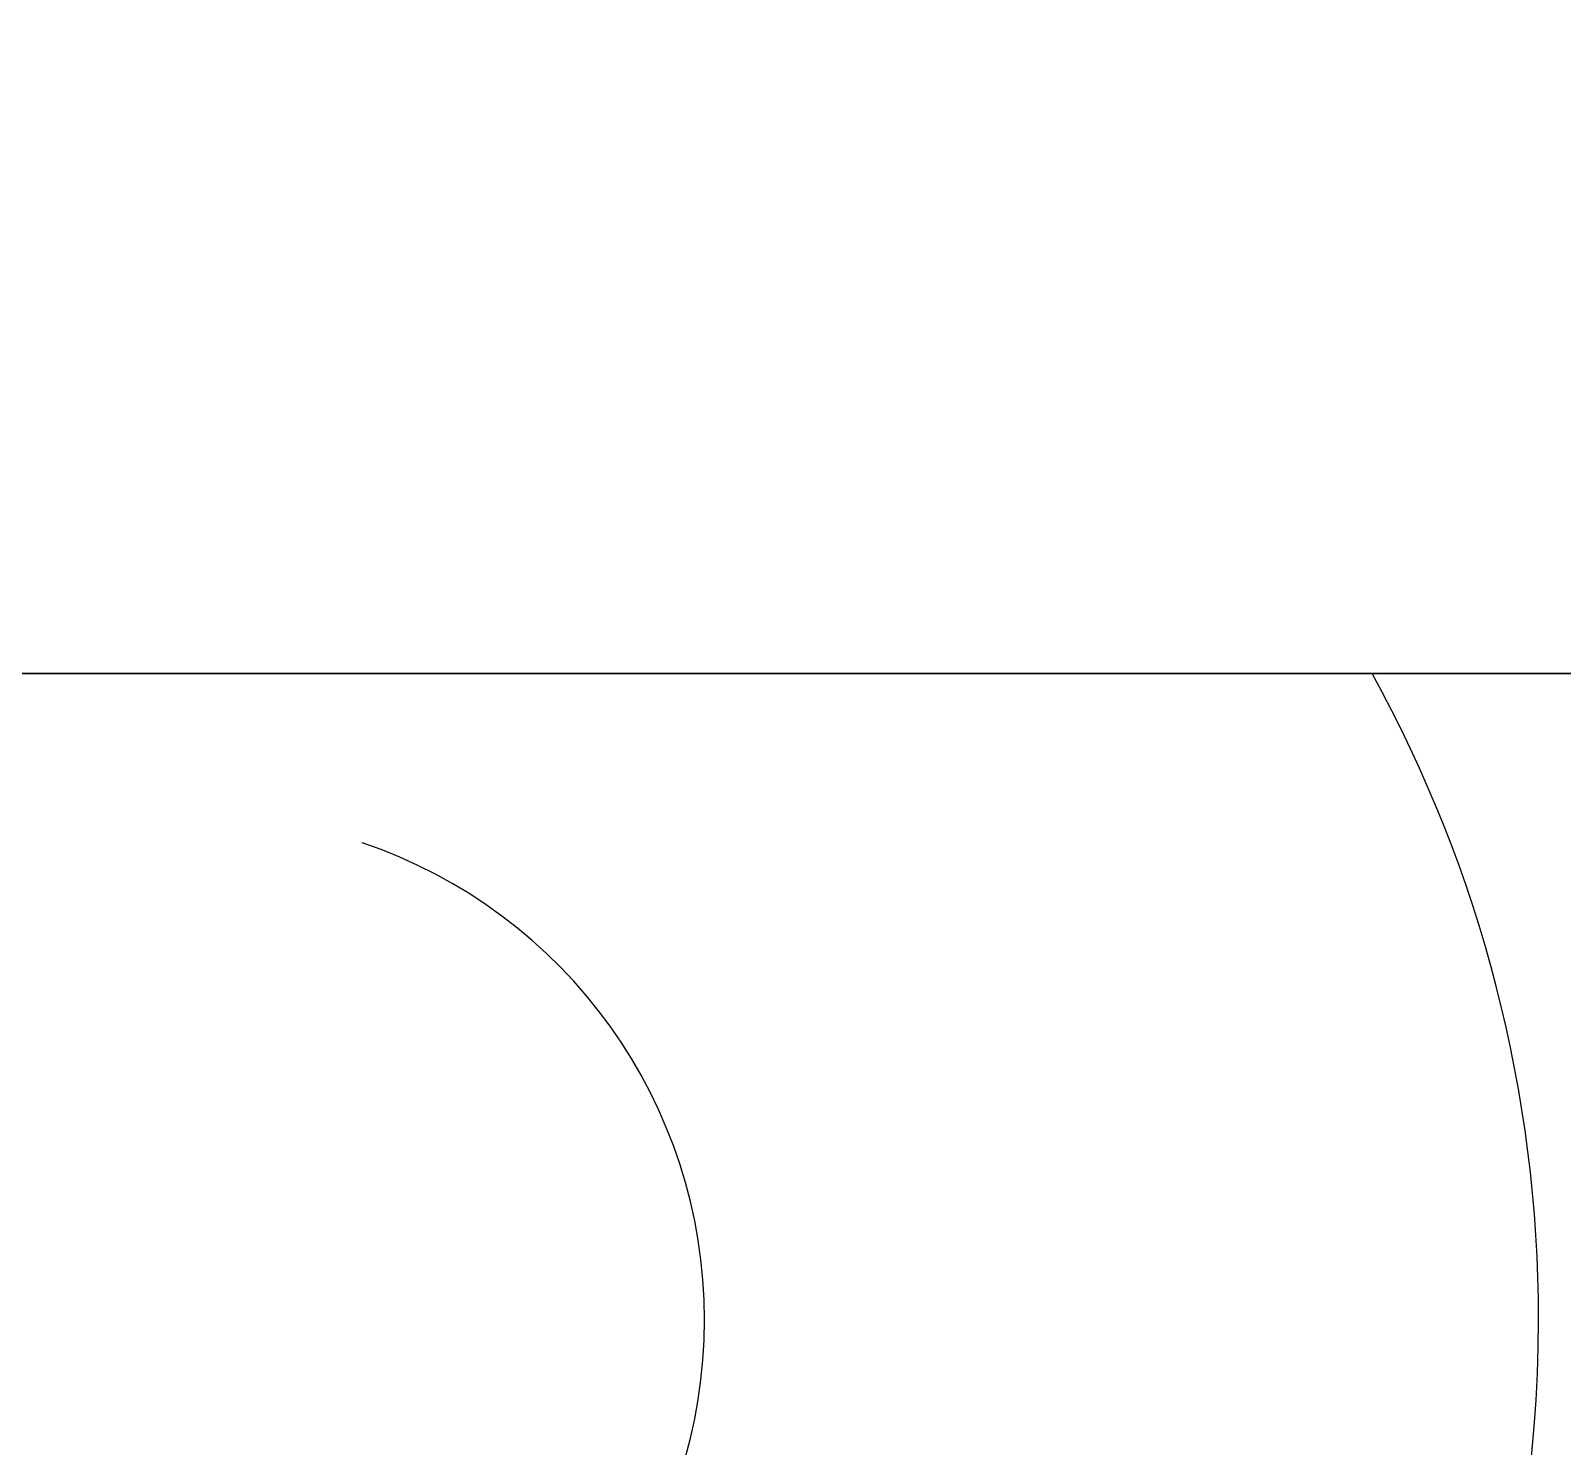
# Model space of a CAD drawing. Header units: millimetres. Extents: x -58 to 58, y -6 to 23.
# Drawn here: x 46.392 to 46.943, y 17.468 to 17.977 of the extents above; entities that cross this region are included whole.
import ezdxf

# ---------------------------------------------------------------- set-up
doc = ezdxf.new("R2010")
doc.units = ezdxf.units.MM
doc.header["$MEASUREMENT"] = 0
doc.layers.add('CL57_ASM', color=7, linetype='CONTINUOUS')

msp = doc.modelspace()

# ---------------------------------------------------------------- linework, layer by layer
at = {"layer": 'CL57_ASM'}
for p, q in [((36.95, 17.7462, -54.87), (47.25, 17.7462, -54.87)), ((47.25, 17.7462, -55.23), (36.95, 17.7462, -55.23)), ((47.25, 17.7462, -55.23), (36.95, 17.7462, -55.23)), ((36.95, 17.7462, -54.87), (47.25, 17.7462, -54.87)), ((47.25, 17.7462, -54.18), (36.95, 17.7462, -54.18)), ((36.95, 17.7462, -53.82), (47.25, 17.7462, -53.82)), ((47.25, 17.7462, -54.18), (36.95, 17.7462, -54.18)), ((36.95, 17.7462, -53.82), (47.25, 17.7462, -53.82)), ((47.25, 17.7462, -53.13), (36.95, 17.7462, -53.13)), ((36.95, 17.7462, -52.77), (47.25, 17.7462, -52.77)), ((47.25, 17.7462, -53.13), (36.95, 17.7462, -53.13)), ((36.95, 17.7462, -52.77), (47.25, 17.7462, -52.77)), ((47.25, 17.7462, -52.08), (36.95, 17.7462, -52.08)), ((36.95, 17.7462, -51.72), (47.25, 17.7462, -51.72)), ((47.25, 17.7462, -52.08), (36.95, 17.7462, -52.08)), ((36.95, 17.7462, -51.72), (47.25, 17.7462, -51.72)), ((47.25, 17.7462, -51.03), (36.95, 17.7462, -51.03)), ((36.95, 17.7462, -50.67), (47.25, 17.7462, -50.67)), ((47.25, 17.7462, -51.03), (36.95, 17.7462, -51.03)), ((36.95, 17.7462, -50.67), (47.25, 17.7462, -50.67)), ((47.25, 17.7462, -49.98), (36.95, 17.7462, -49.98)), ((36.95, 17.7462, -49.62), (47.25, 17.7462, -49.62)), ((47.25, 17.7462, -49.98), (36.95, 17.7462, -49.98)), ((36.95, 17.7462, -49.62), (47.25, 17.7462, -49.62)), ((47.25, 17.7462, -48.93), (36.95, 17.7462, -48.93)), ((36.95, 17.7462, -48.57), (47.25, 17.7462, -48.57)), ((47.25, 17.7462, -48.93), (36.95, 17.7462, -48.93)), ((36.95, 17.7462, -48.57), (47.25, 17.7462, -48.57)), ((47.25, 17.7462, -47.88), (36.95, 17.7462, -47.88)), ((36.95, 17.7462, -47.52), (47.25, 17.7462, -47.52)), ((47.25, 17.7462, -47.88), (36.95, 17.7462, -47.88)), ((36.95, 17.7462, -47.52), (47.25, 17.7462, -47.52)), ((36.95, 17.7462, -54.87), (47.25, 17.7462, -54.87)), ((47.25, 17.7462, -55.23), (36.95, 17.7462, -55.23)), ((47.25, 17.7462, -55.23), (36.95, 17.7462, -55.23)), ((36.95, 17.7462, -54.87), (47.25, 17.7462, -54.87)), ((47.25, 17.7462, -54.18), (36.95, 17.7462, -54.18)), ((36.95, 17.7462, -53.82), (47.25, 17.7462, -53.82)), ((47.25, 17.7462, -54.18), (36.95, 17.7462, -54.18)), ((36.95, 17.7462, -53.82), (47.25, 17.7462, -53.82)), ((47.25, 17.7462, -53.13), (36.95, 17.7462, -53.13)), ((36.95, 17.7462, -52.77), (47.25, 17.7462, -52.77)), ((47.25, 17.7462, -53.13), (36.95, 17.7462, -53.13)), ((36.95, 17.7462, -52.77), (47.25, 17.7462, -52.77)), ((47.25, 17.7462, -52.08), (36.95, 17.7462, -52.08)), ((36.95, 17.7462, -51.72), (47.25, 17.7462, -51.72)), ((47.25, 17.7462, -52.08), (36.95, 17.7462, -52.08)), ((36.95, 17.7462, -51.72), (47.25, 17.7462, -51.72)), ((47.25, 17.7462, -51.03), (36.95, 17.7462, -51.03)), ((36.95, 17.7462, -50.67), (47.25, 17.7462, -50.67)), ((47.25, 17.7462, -51.03), (36.95, 17.7462, -51.03)), ((36.95, 17.7462, -50.67), (47.25, 17.7462, -50.67)), ((47.25, 17.7462, -49.98), (36.95, 17.7462, -49.98)), ((36.95, 17.7462, -49.62), (47.25, 17.7462, -49.62)), ((47.25, 17.7462, -49.98), (36.95, 17.7462, -49.98)), ((36.95, 17.7462, -49.62), (47.25, 17.7462, -49.62)), ((47.25, 17.7462, -48.93), (36.95, 17.7462, -48.93)), ((36.95, 17.7462, -48.57), (47.25, 17.7462, -48.57)), ((47.25, 17.7462, -48.93), (36.95, 17.7462, -48.93)), ((36.95, 17.7462, -48.57), (47.25, 17.7462, -48.57)), ((47.25, 17.7462, -47.88), (36.95, 17.7462, -47.88)), ((36.95, 17.7462, -47.52), (47.25, 17.7462, -47.52)), ((47.25, 17.7462, -47.88), (36.95, 17.7462, -47.88)), ((36.95, 17.7462, -47.52), (47.25, 17.7462, -47.52)), ((36.95, 17.7462, -54.87), (47.25, 17.7462, -54.87)), ((47.25, 17.7462, -55.23), (36.95, 17.7462, -55.23)), ((47.25, 17.7462, -55.23), (36.95, 17.7462, -55.23)), ((36.95, 17.7462, -54.87), (47.25, 17.7462, -54.87)), ((47.25, 17.7462, -54.18), (36.95, 17.7462, -54.18)), ((36.95, 17.7462, -53.82), (47.25, 17.7462, -53.82)), ((47.25, 17.7462, -54.18), (36.95, 17.7462, -54.18)), ((36.95, 17.7462, -53.82), (47.25, 17.7462, -53.82)), ((47.25, 17.7462, -53.13), (36.95, 17.7462, -53.13)), ((36.95, 17.7462, -52.77), (47.25, 17.7462, -52.77)), ((47.25, 17.7462, -53.13), (36.95, 17.7462, -53.13)), ((36.95, 17.7462, -52.77), (47.25, 17.7462, -52.77)), ((47.25, 17.7462, -52.08), (36.95, 17.7462, -52.08)), ((36.95, 17.7462, -51.72), (47.25, 17.7462, -51.72)), ((47.25, 17.7462, -52.08), (36.95, 17.7462, -52.08)), ((36.95, 17.7462, -51.72), (47.25, 17.7462, -51.72)), ((47.25, 17.7462, -51.03), (36.95, 17.7462, -51.03)), ((36.95, 17.7462, -50.67), (47.25, 17.7462, -50.67)), ((47.25, 17.7462, -51.03), (36.95, 17.7462, -51.03)), ((36.95, 17.7462, -50.67), (47.25, 17.7462, -50.67)), ((47.25, 17.7462, -49.98), (36.95, 17.7462, -49.98)), ((36.95, 17.7462, -49.62), (47.25, 17.7462, -49.62)), ((47.25, 17.7462, -49.98), (36.95, 17.7462, -49.98)), ((36.95, 17.7462, -49.62), (47.25, 17.7462, -49.62)), ((47.25, 17.7462, -48.93), (36.95, 17.7462, -48.93)), ((36.95, 17.7462, -48.57), (47.25, 17.7462, -48.57)), ((47.25, 17.7462, -48.93), (36.95, 17.7462, -48.93)), ((36.95, 17.7462, -48.57), (47.25, 17.7462, -48.57)), ((47.25, 17.7462, -47.88), (36.95, 17.7462, -47.88)), ((36.95, 17.7462, -47.52), (47.25, 17.7462, -47.52)), ((47.25, 17.7462, -47.88), (36.95, 17.7462, -47.88)), ((36.95, 17.7462, -47.52), (47.25, 17.7462, -47.52)), ((46.5316, 17.7462, -55.1731), (46.5316, 17.7462, -54.9269)), ((46.5316, 17.7462, -55.1731), (46.5316, 17.7462, -54.9269)), ((46.5316, 17.7462, -54.1231), (46.5316, 17.7462, -53.8769)), ((46.5316, 17.7462, -54.1231), (46.5316, 17.7462, -53.8769)), ((46.5316, 17.7462, -53.0731), (46.5316, 17.7462, -52.8269)), ((46.5316, 17.7462, -53.0731), (46.5316, 17.7462, -52.8269)), ((46.5316, 17.7462, -52.0231), (46.5316, 17.7462, -51.7769)), ((46.5316, 17.7462, -52.0231), (46.5316, 17.7462, -51.7769)), ((46.5316, 17.7462, -50.9731), (46.5316, 17.7462, -50.7269)), ((46.5316, 17.7462, -50.9731), (46.5316, 17.7462, -50.7269)), ((46.5316, 17.7462, -49.9231), (46.5316, 17.7462, -49.6769)), ((46.5316, 17.7462, -49.9231), (46.5316, 17.7462, -49.6769)), ((46.5316, 17.7462, -48.8731), (46.5316, 17.7462, -48.6269)), ((46.5316, 17.7462, -48.8731), (46.5316, 17.7462, -48.6269)), ((46.5316, 17.7462, -47.8231), (46.5316, 17.7462, -47.5769)), ((46.5316, 17.7462, -47.8231), (46.5316, 17.7462, -47.5769)), ((46.5316, 17.7462, -55.1731), (46.5316, 17.7462, -54.9269)), ((46.5316, 17.7462, -55.1731), (46.5316, 17.7462, -54.9269)), ((46.5316, 17.7462, -54.1231), (46.5316, 17.7462, -53.8769)), ((46.5316, 17.7462, -54.1231), (46.5316, 17.7462, -53.8769)), ((46.5316, 17.7462, -53.0731), (46.5316, 17.7462, -52.8269)), ((46.5316, 17.7462, -53.0731), (46.5316, 17.7462, -52.8269)), ((46.5316, 17.7462, -52.0231), (46.5316, 17.7462, -51.7769)), ((46.5316, 17.7462, -52.0231), (46.5316, 17.7462, -51.7769)), ((46.5316, 17.7462, -50.9731), (46.5316, 17.7462, -50.7269)), ((46.5316, 17.7462, -50.9731), (46.5316, 17.7462, -50.7269)), ((46.5316, 17.7462, -49.9231), (46.5316, 17.7462, -49.6769)), ((46.5316, 17.7462, -49.9231), (46.5316, 17.7462, -49.6769)), ((46.5316, 17.7462, -48.8731), (46.5316, 17.7462, -48.6269)), ((46.5316, 17.7462, -48.8731), (46.5316, 17.7462, -48.6269)), ((46.5316, 17.7462, -47.8231), (46.5316, 17.7462, -47.5769)), ((46.5316, 17.7462, -47.8231), (46.5316, 17.7462, -47.5769)), ((46.5316, 17.7462, -55.1731), (46.5316, 17.7462, -54.9269)), ((46.5316, 17.7462, -55.1731), (46.5316, 17.7462, -54.9269)), ((46.5316, 17.7462, -54.1231), (46.5316, 17.7462, -53.8769)), ((46.5316, 17.7462, -54.1231), (46.5316, 17.7462, -53.8769)), ((46.5316, 17.7462, -53.0731), (46.5316, 17.7462, -52.8269)), ((46.5316, 17.7462, -53.0731), (46.5316, 17.7462, -52.8269)), ((46.5316, 17.7462, -52.0231), (46.5316, 17.7462, -51.7769)), ((46.5316, 17.7462, -52.0231), (46.5316, 17.7462, -51.7769)), ((46.5316, 17.7462, -50.9731), (46.5316, 17.7462, -50.7269)), ((46.5316, 17.7462, -50.9731), (46.5316, 17.7462, -50.7269)), ((46.5316, 17.7462, -49.9231), (46.5316, 17.7462, -49.6769)), ((46.5316, 17.7462, -49.9231), (46.5316, 17.7462, -49.6769)), ((46.5316, 17.7462, -48.8731), (46.5316, 17.7462, -48.6269)), ((46.5316, 17.7462, -48.8731), (46.5316, 17.7462, -48.6269)), ((46.5316, 17.7462, -47.8231), (46.5316, 17.7462, -47.5769)), ((46.5316, 17.7462, -47.8231), (46.5316, 17.7462, -47.5769))]:
    msp.add_line(p, q, dxfattribs=at)
for centre, radius, start, end in [((46.5591, 17.8274, -55.05), 0.15, -108.677, -108.677), ((46.5591, 17.8274, -55.05), 0.15, -108.677, -108.677), ((46.5591, 17.8274, -54), 0.15, -108.677, -108.677), ((46.5591, 17.8274, -54), 0.15, -108.677, -108.677), ((46.5591, 17.8274, -52.95), 0.15, -108.677, -108.677), ((46.5591, 17.8274, -52.95), 0.15, -108.677, -108.677), ((46.5591, 17.8274, -51.9), 0.15, -108.677, -108.677), ((46.5591, 17.8274, -51.9), 0.15, -108.677, -108.677), ((46.5591, 17.8274, -50.85), 0.15, -108.677, -108.677), ((46.5591, 17.8274, -50.85), 0.15, -108.677, -108.677), ((46.5591, 17.8274, -49.8), 0.15, -108.677, -108.677), ((46.5591, 17.8274, -49.8), 0.15, -108.677, -108.677), ((46.5591, 17.8274, -48.75), 0.15, -108.677, -108.677), ((46.5591, 17.8274, -48.75), 0.15, -108.677, -108.677), ((46.5591, 17.8274, -47.7), 0.15, -108.677, -108.677), ((46.5591, 17.8274, -47.7), 0.15, -108.677, -108.677), ((46.5591, 17.8274, -55.05), 0.15, -108.677, -108.677), ((46.5591, 17.8274, -55.05), 0.15, -108.677, -108.677), ((46.5591, 17.8274, -54), 0.15, -108.677, -108.677), ((46.5591, 17.8274, -54), 0.15, -108.677, -108.677), ((46.5591, 17.8274, -52.95), 0.15, -108.677, -108.677), ((46.5591, 17.8274, -52.95), 0.15, -108.677, -108.677), ((46.5591, 17.8274, -51.9), 0.15, -108.677, -108.677), ((46.5591, 17.8274, -51.9), 0.15, -108.677, -108.677), ((46.5591, 17.8274, -50.85), 0.15, -108.677, -108.677), ((46.5591, 17.8274, -50.85), 0.15, -108.677, -108.677), ((46.5591, 17.8274, -49.8), 0.15, -108.677, -108.677), ((46.5591, 17.8274, -49.8), 0.15, -108.677, -108.677), ((46.5591, 17.8274, -48.75), 0.15, -108.677, -108.677), ((46.5591, 17.8274, -48.75), 0.15, -108.677, -108.677), ((46.5591, 17.8274, -47.7), 0.15, -108.677, -108.677), ((46.5591, 17.8274, -47.7), 0.15, -108.677, -108.677), ((46.5591, 17.8274, -55.05), 0.15, -108.677, -108.677), ((46.5591, 17.8274, -55.05), 0.15, -108.677, -108.677), ((46.5591, 17.8274, -54), 0.15, -108.677, -108.677), ((46.5591, 17.8274, -54), 0.15, -108.677, -108.677), ((46.5591, 17.8274, -52.95), 0.15, -108.677, -108.677), ((46.5591, 17.8274, -52.95), 0.15, -108.677, -108.677), ((46.5591, 17.8274, -51.9), 0.15, -108.677, -108.677), ((46.5591, 17.8274, -51.9), 0.15, -108.677, -108.677), ((46.5591, 17.8274, -50.85), 0.15, -108.677, -108.677), ((46.5591, 17.8274, -50.85), 0.15, -108.677, -108.677), ((46.5591, 17.8274, -49.8), 0.15, -108.677, -108.677), ((46.5591, 17.8274, -49.8), 0.15, -108.677, -108.677), ((46.5591, 17.8274, -48.75), 0.15, -108.677, -108.677), ((46.5591, 17.8274, -48.75), 0.15, -108.677, -108.677), ((46.5591, 17.8274, -47.7), 0.15, -108.677, -108.677), ((46.5591, 17.8274, -47.7), 0.15, -108.677, -108.677), ((46.5591, 17.8274, -55.05), 0.085779, -108.677, -108.677), ((46.5591, 17.8274, -55.05), 0.085779, -108.677, -108.677), ((46.5591, 17.8274, -54), 0.085779, -108.677, -108.677), ((46.5591, 17.8274, -54), 0.085779, -108.677, -108.677), ((46.5591, 17.8274, -52.95), 0.085779, -108.677, -108.677), ((46.5591, 17.8274, -52.95), 0.085779, -108.677, -108.677), ((46.5591, 17.8274, -51.9), 0.085779, -108.677, -108.677), ((46.5591, 17.8274, -51.9), 0.085779, -108.677, -108.677), ((46.5591, 17.8274, -50.85), 0.085779, -108.677, -108.677), ((46.5591, 17.8274, -50.85), 0.085779, -108.677, -108.677), ((46.5591, 17.8274, -49.8), 0.085779, -108.677, -108.677), ((46.5591, 17.8274, -49.8), 0.085779, -108.677, -108.677), ((46.5591, 17.8274, -48.75), 0.085779, -108.677, -108.677), ((46.5591, 17.8274, -48.75), 0.085779, -108.677, -108.677), ((46.5591, 17.8274, -47.7), 0.085779, -108.677, -108.677), ((46.5591, 17.8274, -47.7), 0.085779, -108.677, -108.677), ((46.5591, 17.8274, -55.05), 0.085779, -108.677, -108.677), ((46.5591, 17.8274, -55.05), 0.085779, -108.677, -108.677), ((46.5591, 17.8274, -54), 0.085779, -108.677, -108.677), ((46.5591, 17.8274, -54), 0.085779, -108.677, -108.677), ((46.5591, 17.8274, -52.95), 0.085779, -108.677, -108.677), ((46.5591, 17.8274, -52.95), 0.085779, -108.677, -108.677), ((46.5591, 17.8274, -51.9), 0.085779, -108.677, -108.677), ((46.5591, 17.8274, -51.9), 0.085779, -108.677, -108.677), ((46.5591, 17.8274, -50.85), 0.085779, -108.677, -108.677), ((46.5591, 17.8274, -50.85), 0.085779, -108.677, -108.677), ((46.5591, 17.8274, -49.8), 0.085779, -108.677, -108.677), ((46.5591, 17.8274, -49.8), 0.085779, -108.677, -108.677), ((46.5591, 17.8274, -48.75), 0.085779, -108.677, -108.677), ((46.5591, 17.8274, -48.75), 0.085779, -108.677, -108.677), ((46.5591, 17.8274, -47.7), 0.085779, -108.677, -108.677), ((46.5591, 17.8274, -47.7), 0.085779, -108.677, -108.677), ((46.5591, 17.8274, -55.05), 0.085779, -108.677, -108.677), ((46.5591, 17.8274, -55.05), 0.085779, -108.677, -108.677), ((46.5591, 17.8274, -54), 0.085779, -108.677, -108.677), ((46.5591, 17.8274, -54), 0.085779, -108.677, -108.677), ((46.5591, 17.8274, -52.95), 0.085779, -108.677, -108.677), ((46.5591, 17.8274, -52.95), 0.085779, -108.677, -108.677), ((46.5591, 17.8274, -51.9), 0.085779, -108.677, -108.677), ((46.5591, 17.8274, -51.9), 0.085779, -108.677, -108.677), ((46.5591, 17.8274, -50.85), 0.085779, -108.677, -108.677), ((46.5591, 17.8274, -50.85), 0.085779, -108.677, -108.677), ((46.5591, 17.8274, -49.8), 0.085779, -108.677, -108.677), ((46.5591, 17.8274, -49.8), 0.085779, -108.677, -108.677), ((46.5591, 17.8274, -48.75), 0.085779, -108.677, -108.677), ((46.5591, 17.8274, -48.75), 0.085779, -108.677, -108.677), ((46.5591, 17.8274, -47.7), 0.085779, -108.677, -108.677), ((46.5591, 17.8274, -47.7), 0.085779, -108.677, -108.677), ((46.4531, 17.5137, -55.05), 0.481151, 0, 28.8889), ((46.4531, 17.5137, -55.05), 0.481151, 0, 28.8889), ((46.4531, 17.5137, -54), 0.481151, 0, 28.8889), ((46.4531, 17.5137, -54), 0.481151, 0, 28.8889), ((46.4531, 17.5137, -52.95), 0.481151, 0, 28.8889), ((46.4531, 17.5137, -52.95), 0.481151, 0, 28.8889), ((46.4531, 17.5137, -51.9), 0.481151, 0, 28.8889), ((46.4531, 17.5137, -51.9), 0.481151, 0, 28.8889), ((46.4531, 17.5137, -50.85), 0.481151, 0, 28.8889), ((46.4531, 17.5137, -50.85), 0.481151, 0, 28.8889), ((46.4531, 17.5137, -49.8), 0.481151, 0, 28.8889), ((46.4531, 17.5137, -49.8), 0.481151, 0, 28.8889), ((46.4531, 17.5137, -48.75), 0.481151, 0, 28.8889), ((46.4531, 17.5137, -48.75), 0.481151, 0, 28.8889), ((46.4531, 17.5137, -47.7), 0.481151, 0, 28.8889), ((46.4531, 17.5137, -47.7), 0.481151, 0, 28.8889), ((46.4531, 17.5137, -55.05), 0.481151, 0, 28.8889), ((46.4531, 17.5137, -55.05), 0.481151, 0, 28.8889), ((46.4531, 17.5137, -54), 0.481151, 0, 28.8889), ((46.4531, 17.5137, -54), 0.481151, 0, 28.8889), ((46.4531, 17.5137, -52.95), 0.481151, 0, 28.8889), ((46.4531, 17.5137, -52.95), 0.481151, 0, 28.8889), ((46.4531, 17.5137, -51.9), 0.481151, 0, 28.8889), ((46.4531, 17.5137, -51.9), 0.481151, 0, 28.8889), ((46.4531, 17.5137, -50.85), 0.481151, 0, 28.8889), ((46.4531, 17.5137, -50.85), 0.481151, 0, 28.8889), ((46.4531, 17.5137, -49.8), 0.481151, 0, 28.8889), ((46.4531, 17.5137, -49.8), 0.481151, 0, 28.8889), ((46.4531, 17.5137, -48.75), 0.481151, 0, 28.8889), ((46.4531, 17.5137, -48.75), 0.481151, 0, 28.8889), ((46.4531, 17.5137, -47.7), 0.481151, 0, 28.8889), ((46.4531, 17.5137, -47.7), 0.481151, 0, 28.8889), ((46.4531, 17.5137, -55.05), 0.481151, 0, 28.8889), ((46.4531, 17.5137, -55.05), 0.481151, 0, 28.8889), ((46.4531, 17.5137, -54), 0.481151, 0, 28.8889), ((46.4531, 17.5137, -54), 0.481151, 0, 28.8889), ((46.4531, 17.5137, -52.95), 0.481151, 0, 28.8889), ((46.4531, 17.5137, -52.95), 0.481151, 0, 28.8889), ((46.4531, 17.5137, -51.9), 0.481151, 0, 28.8889), ((46.4531, 17.5137, -51.9), 0.481151, 0, 28.8889), ((46.4531, 17.5137, -50.85), 0.481151, 0, 28.8889), ((46.4531, 17.5137, -50.85), 0.481151, 0, 28.8889), ((46.4531, 17.5137, -49.8), 0.481151, 0, 28.8889), ((46.4531, 17.5137, -49.8), 0.481151, 0, 28.8889), ((46.4531, 17.5137, -48.75), 0.481151, 0, 28.8889), ((46.4531, 17.5137, -48.75), 0.481151, 0, 28.8889), ((46.4531, 17.5137, -47.7), 0.481151, 0, 28.8889), ((46.4531, 17.5137, -47.7), 0.481151, 0, 28.8889), ((46.4531, 17.5137, -55.05), 0.181151, 0, 71.3228), ((46.4531, 17.5137, -55.05), 0.181151, 0, 71.3228), ((46.4531, 17.5137, -54), 0.181151, 0, 71.3228), ((46.4531, 17.5137, -54), 0.181151, 0, 71.3228), ((46.4531, 17.5137, -52.95), 0.181151, 0, 71.3228), ((46.4531, 17.5137, -52.95), 0.181151, 0, 71.3228), ((46.4531, 17.5137, -51.9), 0.181151, 0, 71.3228), ((46.4531, 17.5137, -51.9), 0.181151, 0, 71.3228), ((46.4531, 17.5137, -50.85), 0.181151, 0, 71.3228), ((46.4531, 17.5137, -50.85), 0.181151, 0, 71.3228), ((46.4531, 17.5137, -49.8), 0.181151, 0, 71.3228), ((46.4531, 17.5137, -49.8), 0.181151, 0, 71.3228), ((46.4531, 17.5137, -48.75), 0.181151, 0, 71.3228), ((46.4531, 17.5137, -48.75), 0.181151, 0, 71.3228), ((46.4531, 17.5137, -47.7), 0.181151, 0, 71.3228), ((46.4531, 17.5137, -47.7), 0.181151, 0, 71.3228), ((46.4531, 17.5137, -55.05), 0.181151, 0, 71.3228), ((46.4531, 17.5137, -55.05), 0.181151, 0, 71.3228), ((46.4531, 17.5137, -54), 0.181151, 0, 71.3228), ((46.4531, 17.5137, -54), 0.181151, 0, 71.3228), ((46.4531, 17.5137, -52.95), 0.181151, 0, 71.3228), ((46.4531, 17.5137, -52.95), 0.181151, 0, 71.3228), ((46.4531, 17.5137, -51.9), 0.181151, 0, 71.3228), ((46.4531, 17.5137, -51.9), 0.181151, 0, 71.3228), ((46.4531, 17.5137, -50.85), 0.181151, 0, 71.3228), ((46.4531, 17.5137, -50.85), 0.181151, 0, 71.3228), ((46.4531, 17.5137, -49.8), 0.181151, 0, 71.3228), ((46.4531, 17.5137, -49.8), 0.181151, 0, 71.3228), ((46.4531, 17.5137, -48.75), 0.181151, 0, 71.3228), ((46.4531, 17.5137, -48.75), 0.181151, 0, 71.3228), ((46.4531, 17.5137, -47.7), 0.181151, 0, 71.3228), ((46.4531, 17.5137, -47.7), 0.181151, 0, 71.3228), ((46.4531, 17.5137, -55.05), 0.181151, 0, 71.3228), ((46.4531, 17.5137, -55.05), 0.181151, 0, 71.3228), ((46.4531, 17.5137, -54), 0.181151, 0, 71.3228), ((46.4531, 17.5137, -54), 0.181151, 0, 71.3228), ((46.4531, 17.5137, -52.95), 0.181151, 0, 71.3228), ((46.4531, 17.5137, -52.95), 0.181151, 0, 71.3228), ((46.4531, 17.5137, -51.9), 0.181151, 0, 71.3228), ((46.4531, 17.5137, -51.9), 0.181151, 0, 71.3228), ((46.4531, 17.5137, -50.85), 0.181151, 0, 71.3228), ((46.4531, 17.5137, -50.85), 0.181151, 0, 71.3228), ((46.4531, 17.5137, -49.8), 0.181151, 0, 71.3228), ((46.4531, 17.5137, -49.8), 0.181151, 0, 71.3228), ((46.4531, 17.5137, -48.75), 0.181151, 0, 71.3228), ((46.4531, 17.5137, -48.75), 0.181151, 0, 71.3228), ((46.4531, 17.5137, -47.7), 0.181151, 0, 71.3228), ((46.4531, 17.5137, -47.7), 0.181151, 0, 71.3228), ((46.4531, 17.5137, -55.05), 0.181151, -71.3228, 0), ((46.4531, 17.5137, -55.05), 0.181151, -71.3228, 0), ((46.4531, 17.5137, -54), 0.181151, -71.3228, 0), ((46.4531, 17.5137, -54), 0.181151, -71.3228, 0), ((46.4531, 17.5137, -52.95), 0.181151, -71.3228, 0), ((46.4531, 17.5137, -52.95), 0.181151, -71.3228, 0), ((46.4531, 17.5137, -51.9), 0.181151, -71.3228, 0), ((46.4531, 17.5137, -51.9), 0.181151, -71.3228, 0), ((46.4531, 17.5137, -50.85), 0.181151, -71.3228, 0), ((46.4531, 17.5137, -50.85), 0.181151, -71.3228, 0), ((46.4531, 17.5137, -49.8), 0.181151, -71.3228, 0), ((46.4531, 17.5137, -49.8), 0.181151, -71.3228, 0), ((46.4531, 17.5137, -48.75), 0.181151, -71.3228, 0), ((46.4531, 17.5137, -48.75), 0.181151, -71.3228, 0), ((46.4531, 17.5137, -47.7), 0.181151, -71.3228, 0), ((46.4531, 17.5137, -47.7), 0.181151, -71.3228, 0), ((46.4531, 17.5137, -55.05), 0.181151, -71.3228, 0), ((46.4531, 17.5137, -55.05), 0.181151, -71.3228, 0), ((46.4531, 17.5137, -54), 0.181151, -71.3228, 0), ((46.4531, 17.5137, -54), 0.181151, -71.3228, 0), ((46.4531, 17.5137, -52.95), 0.181151, -71.3228, 0), ((46.4531, 17.5137, -52.95), 0.181151, -71.3228, 0), ((46.4531, 17.5137, -51.9), 0.181151, -71.3228, 0), ((46.4531, 17.5137, -51.9), 0.181151, -71.3228, 0), ((46.4531, 17.5137, -50.85), 0.181151, -71.3228, 0), ((46.4531, 17.5137, -50.85), 0.181151, -71.3228, 0), ((46.4531, 17.5137, -49.8), 0.181151, -71.3228, 0), ((46.4531, 17.5137, -49.8), 0.181151, -71.3228, 0), ((46.4531, 17.5137, -48.75), 0.181151, -71.3228, 0), ((46.4531, 17.5137, -48.75), 0.181151, -71.3228, 0), ((46.4531, 17.5137, -47.7), 0.181151, -71.3228, 0), ((46.4531, 17.5137, -47.7), 0.181151, -71.3228, 0), ((46.4531, 17.5137, -55.05), 0.181151, -71.3228, 0), ((46.4531, 17.5137, -55.05), 0.181151, -71.3228, 0), ((46.4531, 17.5137, -54), 0.181151, -71.3228, 0), ((46.4531, 17.5137, -54), 0.181151, -71.3228, 0), ((46.4531, 17.5137, -52.95), 0.181151, -71.3228, 0), ((46.4531, 17.5137, -52.95), 0.181151, -71.3228, 0), ((46.4531, 17.5137, -51.9), 0.181151, -71.3228, 0), ((46.4531, 17.5137, -51.9), 0.181151, -71.3228, 0), ((46.4531, 17.5137, -50.85), 0.181151, -71.3228, 0), ((46.4531, 17.5137, -50.85), 0.181151, -71.3228, 0), ((46.4531, 17.5137, -49.8), 0.181151, -71.3228, 0), ((46.4531, 17.5137, -49.8), 0.181151, -71.3228, 0), ((46.4531, 17.5137, -48.75), 0.181151, -71.3228, 0), ((46.4531, 17.5137, -48.75), 0.181151, -71.3228, 0), ((46.4531, 17.5137, -47.7), 0.181151, -71.3228, 0), ((46.4531, 17.5137, -47.7), 0.181151, -71.3228, 0), ((46.4531, 17.5137, -55.05), 0.481151, -71.3228, 0), ((46.4531, 17.5137, -55.05), 0.481151, -71.3228, 0), ((46.4531, 17.5137, -54), 0.481151, -71.3228, 0), ((46.4531, 17.5137, -54), 0.481151, -71.3228, 0), ((46.4531, 17.5137, -52.95), 0.481151, -71.3228, 0), ((46.4531, 17.5137, -52.95), 0.481151, -71.3228, 0), ((46.4531, 17.5137, -51.9), 0.481151, -71.3228, 0), ((46.4531, 17.5137, -51.9), 0.481151, -71.3228, 0), ((46.4531, 17.5137, -50.85), 0.481151, -71.3228, 0), ((46.4531, 17.5137, -50.85), 0.481151, -71.3228, 0), ((46.4531, 17.5137, -49.8), 0.481151, -71.3228, 0), ((46.4531, 17.5137, -49.8), 0.481151, -71.3228, 0), ((46.4531, 17.5137, -48.75), 0.481151, -71.3228, 0), ((46.4531, 17.5137, -48.75), 0.481151, -71.3228, 0), ((46.4531, 17.5137, -47.7), 0.481151, -71.3228, 0), ((46.4531, 17.5137, -47.7), 0.481151, -71.3228, 0), ((46.4531, 17.5137, -55.05), 0.481151, -71.3228, 0), ((46.4531, 17.5137, -55.05), 0.481151, -71.3228, 0), ((46.4531, 17.5137, -54), 0.481151, -71.3228, 0), ((46.4531, 17.5137, -54), 0.481151, -71.3228, 0), ((46.4531, 17.5137, -52.95), 0.481151, -71.3228, 0), ((46.4531, 17.5137, -52.95), 0.481151, -71.3228, 0), ((46.4531, 17.5137, -51.9), 0.481151, -71.3228, 0), ((46.4531, 17.5137, -51.9), 0.481151, -71.3228, 0), ((46.4531, 17.5137, -50.85), 0.481151, -71.3228, 0), ((46.4531, 17.5137, -50.85), 0.481151, -71.3228, 0), ((46.4531, 17.5137, -49.8), 0.481151, -71.3228, 0), ((46.4531, 17.5137, -49.8), 0.481151, -71.3228, 0), ((46.4531, 17.5137, -48.75), 0.481151, -71.3228, 0), ((46.4531, 17.5137, -48.75), 0.481151, -71.3228, 0), ((46.4531, 17.5137, -47.7), 0.481151, -71.3228, 0), ((46.4531, 17.5137, -47.7), 0.481151, -71.3228, 0), ((46.4531, 17.5137, -55.05), 0.481151, -71.3228, 0), ((46.4531, 17.5137, -55.05), 0.481151, -71.3228, 0), ((46.4531, 17.5137, -54), 0.481151, -71.3228, 0), ((46.4531, 17.5137, -54), 0.481151, -71.3228, 0), ((46.4531, 17.5137, -52.95), 0.481151, -71.3228, 0), ((46.4531, 17.5137, -52.95), 0.481151, -71.3228, 0), ((46.4531, 17.5137, -51.9), 0.481151, -71.3228, 0), ((46.4531, 17.5137, -51.9), 0.481151, -71.3228, 0), ((46.4531, 17.5137, -50.85), 0.481151, -71.3228, 0), ((46.4531, 17.5137, -50.85), 0.481151, -71.3228, 0), ((46.4531, 17.5137, -49.8), 0.481151, -71.3228, 0), ((46.4531, 17.5137, -49.8), 0.481151, -71.3228, 0), ((46.4531, 17.5137, -48.75), 0.481151, -71.3228, 0), ((46.4531, 17.5137, -48.75), 0.481151, -71.3228, 0), ((46.4531, 17.5137, -47.7), 0.481151, -71.3228, 0), ((46.4531, 17.5137, -47.7), 0.481151, -71.3228, 0)]:
    msp.add_arc(centre, radius, start, end, dxfattribs=at)
for points in [[(46.8743, 17.7462, -55.05), (46.8745, 17.7462, -55.1027), (46.8421, 17.7462, -55.1557), (46.7803, 17.7462, -55.1825), (46.7187, 17.7462, -55.2131), (46.6219, 17.7462, -55.198), (46.5316, 17.7462, -55.1731)], [(46.5316, 17.7462, -54.9269), (46.6274, 17.7462, -54.9005), (46.72, 17.7462, -54.8875), (46.7815, 17.7462, -54.918), (46.8427, 17.7462, -54.9451), (46.8745, 17.7462, -54.9978), (46.8743, 17.7462, -55.05)], [(46.5316, 17.7462, -54.9269), (46.6274, 17.7462, -54.9005), (46.72, 17.7462, -54.8875), (46.7815, 17.7462, -54.918), (46.8427, 17.7462, -54.9451), (46.8745, 17.7462, -54.9978), (46.8743, 17.7462, -55.05)], [(46.8743, 17.7462, -55.05), (46.8745, 17.7462, -55.1027), (46.8421, 17.7462, -55.1557), (46.7803, 17.7462, -55.1825), (46.7187, 17.7462, -55.2131), (46.6219, 17.7462, -55.198), (46.5316, 17.7462, -55.1731)], [(46.8743, 17.7462, -54), (46.8745, 17.7462, -54.0527), (46.8421, 17.7462, -54.1057), (46.7803, 17.7462, -54.1325), (46.7187, 17.7462, -54.1631), (46.6219, 17.7462, -54.148), (46.5316, 17.7462, -54.1231)], [(46.5316, 17.7462, -53.8769), (46.6274, 17.7462, -53.8505), (46.72, 17.7462, -53.8375), (46.7815, 17.7462, -53.868), (46.8427, 17.7462, -53.8951), (46.8745, 17.7462, -53.9478), (46.8743, 17.7462, -54)], [(46.8743, 17.7462, -54), (46.8745, 17.7462, -54.0527), (46.8421, 17.7462, -54.1057), (46.7803, 17.7462, -54.1325), (46.7187, 17.7462, -54.1631), (46.6219, 17.7462, -54.148), (46.5316, 17.7462, -54.1231)], [(46.5316, 17.7462, -53.8769), (46.6274, 17.7462, -53.8505), (46.72, 17.7462, -53.8375), (46.7815, 17.7462, -53.868), (46.8427, 17.7462, -53.8951), (46.8745, 17.7462, -53.9478), (46.8743, 17.7462, -54)], [(46.8743, 17.7462, -52.95), (46.8745, 17.7462, -53.0027), (46.8421, 17.7462, -53.0557), (46.7803, 17.7462, -53.0825), (46.7187, 17.7462, -53.1131), (46.6219, 17.7462, -53.098), (46.5316, 17.7462, -53.0731)], [(46.5316, 17.7462, -52.8269), (46.6274, 17.7462, -52.8005), (46.72, 17.7462, -52.7875), (46.7815, 17.7462, -52.818), (46.8427, 17.7462, -52.8451), (46.8745, 17.7462, -52.8978), (46.8743, 17.7462, -52.95)], [(46.8743, 17.7462, -52.95), (46.8745, 17.7462, -53.0027), (46.8421, 17.7462, -53.0557), (46.7803, 17.7462, -53.0825), (46.7187, 17.7462, -53.1131), (46.6219, 17.7462, -53.098), (46.5316, 17.7462, -53.0731)], [(46.5316, 17.7462, -52.8269), (46.6274, 17.7462, -52.8005), (46.72, 17.7462, -52.7875), (46.7815, 17.7462, -52.818), (46.8427, 17.7462, -52.8451), (46.8745, 17.7462, -52.8978), (46.8743, 17.7462, -52.95)], [(46.8743, 17.7462, -51.9), (46.8745, 17.7462, -51.9527), (46.8421, 17.7462, -52.0057), (46.7803, 17.7462, -52.0325), (46.7187, 17.7462, -52.0631), (46.6219, 17.7462, -52.048), (46.5316, 17.7462, -52.0231)], [(46.5316, 17.7462, -51.7769), (46.6274, 17.7462, -51.7505), (46.72, 17.7462, -51.7375), (46.7815, 17.7462, -51.768), (46.8427, 17.7462, -51.7951), (46.8745, 17.7462, -51.8478), (46.8743, 17.7462, -51.9)], [(46.8743, 17.7462, -51.9), (46.8745, 17.7462, -51.9527), (46.8421, 17.7462, -52.0057), (46.7803, 17.7462, -52.0325), (46.7187, 17.7462, -52.0631), (46.6219, 17.7462, -52.048), (46.5316, 17.7462, -52.0231)], [(46.5316, 17.7462, -51.7769), (46.6274, 17.7462, -51.7505), (46.72, 17.7462, -51.7375), (46.7815, 17.7462, -51.768), (46.8427, 17.7462, -51.7951), (46.8745, 17.7462, -51.8478), (46.8743, 17.7462, -51.9)], [(46.8743, 17.7462, -50.85), (46.8745, 17.7462, -50.9027), (46.8421, 17.7462, -50.9557), (46.7803, 17.7462, -50.9825), (46.7187, 17.7462, -51.0131), (46.6219, 17.7462, -50.998), (46.5316, 17.7462, -50.9731)], [(46.5316, 17.7462, -50.7269), (46.6274, 17.7462, -50.7005), (46.72, 17.7462, -50.6875), (46.7815, 17.7462, -50.718), (46.8427, 17.7462, -50.7451), (46.8745, 17.7462, -50.7978), (46.8743, 17.7462, -50.85)], [(46.8743, 17.7462, -50.85), (46.8745, 17.7462, -50.9027), (46.8421, 17.7462, -50.9557), (46.7803, 17.7462, -50.9825), (46.7187, 17.7462, -51.0131), (46.6219, 17.7462, -50.998), (46.5316, 17.7462, -50.9731)], [(46.5316, 17.7462, -50.7269), (46.6274, 17.7462, -50.7005), (46.72, 17.7462, -50.6875), (46.7815, 17.7462, -50.718), (46.8427, 17.7462, -50.7451), (46.8745, 17.7462, -50.7978), (46.8743, 17.7462, -50.85)], [(46.8743, 17.7462, -49.8), (46.8745, 17.7462, -49.8527), (46.8421, 17.7462, -49.9057), (46.7803, 17.7462, -49.9325), (46.7187, 17.7462, -49.9631), (46.6219, 17.7462, -49.948), (46.5316, 17.7462, -49.9231)], [(46.5316, 17.7462, -49.6769), (46.6274, 17.7462, -49.6505), (46.72, 17.7462, -49.6375), (46.7815, 17.7462, -49.668), (46.8427, 17.7462, -49.6951), (46.8745, 17.7462, -49.7478), (46.8743, 17.7462, -49.8)], [(46.8743, 17.7462, -49.8), (46.8745, 17.7462, -49.8527), (46.8421, 17.7462, -49.9057), (46.7803, 17.7462, -49.9325), (46.7187, 17.7462, -49.9631), (46.6219, 17.7462, -49.948), (46.5316, 17.7462, -49.9231)], [(46.5316, 17.7462, -49.6769), (46.6274, 17.7462, -49.6505), (46.72, 17.7462, -49.6375), (46.7815, 17.7462, -49.668), (46.8427, 17.7462, -49.6951), (46.8745, 17.7462, -49.7478), (46.8743, 17.7462, -49.8)], [(46.8743, 17.7462, -48.75), (46.8745, 17.7462, -48.8027), (46.8421, 17.7462, -48.8557), (46.7803, 17.7462, -48.8825), (46.7187, 17.7462, -48.9131), (46.6219, 17.7462, -48.898), (46.5316, 17.7462, -48.8731)], [(46.5316, 17.7462, -48.6269), (46.6274, 17.7462, -48.6005), (46.72, 17.7462, -48.5875), (46.7815, 17.7462, -48.618), (46.8427, 17.7462, -48.6451), (46.8745, 17.7462, -48.6978), (46.8743, 17.7462, -48.75)], [(46.8743, 17.7462, -48.75), (46.8745, 17.7462, -48.8027), (46.8421, 17.7462, -48.8557), (46.7803, 17.7462, -48.8825), (46.7187, 17.7462, -48.9131), (46.6219, 17.7462, -48.898), (46.5316, 17.7462, -48.8731)], [(46.5316, 17.7462, -48.6269), (46.6274, 17.7462, -48.6005), (46.72, 17.7462, -48.5875), (46.7815, 17.7462, -48.618), (46.8427, 17.7462, -48.6451), (46.8745, 17.7462, -48.6978), (46.8743, 17.7462, -48.75)], [(46.8743, 17.7462, -47.7), (46.8745, 17.7462, -47.7527), (46.8421, 17.7462, -47.8057), (46.7803, 17.7462, -47.8325), (46.7187, 17.7462, -47.8631), (46.6219, 17.7462, -47.848), (46.5316, 17.7462, -47.8231)], [(46.5316, 17.7462, -47.5769), (46.6274, 17.7462, -47.5505), (46.72, 17.7462, -47.5375), (46.7815, 17.7462, -47.568), (46.8427, 17.7462, -47.5951), (46.8745, 17.7462, -47.6478), (46.8743, 17.7462, -47.7)], [(46.8743, 17.7462, -47.7), (46.8745, 17.7462, -47.7527), (46.8421, 17.7462, -47.8057), (46.7803, 17.7462, -47.8325), (46.7187, 17.7462, -47.8631), (46.6219, 17.7462, -47.848), (46.5316, 17.7462, -47.8231)], [(46.5316, 17.7462, -47.5769), (46.6274, 17.7462, -47.5505), (46.72, 17.7462, -47.5375), (46.7815, 17.7462, -47.568), (46.8427, 17.7462, -47.5951), (46.8745, 17.7462, -47.6478), (46.8743, 17.7462, -47.7)], [(46.8743, 17.7462, -55.05), (46.8745, 17.7462, -55.1027), (46.8421, 17.7462, -55.1557), (46.7803, 17.7462, -55.1825), (46.7187, 17.7462, -55.2131), (46.6219, 17.7462, -55.198), (46.5316, 17.7462, -55.1731)], [(46.5316, 17.7462, -54.9269), (46.6274, 17.7462, -54.9005), (46.72, 17.7462, -54.8875), (46.7815, 17.7462, -54.918), (46.8427, 17.7462, -54.9451), (46.8745, 17.7462, -54.9978), (46.8743, 17.7462, -55.05)], [(46.5316, 17.7462, -54.9269), (46.6274, 17.7462, -54.9005), (46.72, 17.7462, -54.8875), (46.7815, 17.7462, -54.918), (46.8427, 17.7462, -54.9451), (46.8745, 17.7462, -54.9978), (46.8743, 17.7462, -55.05)], [(46.8743, 17.7462, -55.05), (46.8745, 17.7462, -55.1027), (46.8421, 17.7462, -55.1557), (46.7803, 17.7462, -55.1825), (46.7187, 17.7462, -55.2131), (46.6219, 17.7462, -55.198), (46.5316, 17.7462, -55.1731)], [(46.8743, 17.7462, -54), (46.8745, 17.7462, -54.0527), (46.8421, 17.7462, -54.1057), (46.7803, 17.7462, -54.1325), (46.7187, 17.7462, -54.1631), (46.6219, 17.7462, -54.148), (46.5316, 17.7462, -54.1231)], [(46.5316, 17.7462, -53.8769), (46.6274, 17.7462, -53.8505), (46.72, 17.7462, -53.8375), (46.7815, 17.7462, -53.868), (46.8427, 17.7462, -53.8951), (46.8745, 17.7462, -53.9478), (46.8743, 17.7462, -54)], [(46.8743, 17.7462, -54), (46.8745, 17.7462, -54.0527), (46.8421, 17.7462, -54.1057), (46.7803, 17.7462, -54.1325), (46.7187, 17.7462, -54.1631), (46.6219, 17.7462, -54.148), (46.5316, 17.7462, -54.1231)], [(46.5316, 17.7462, -53.8769), (46.6274, 17.7462, -53.8505), (46.72, 17.7462, -53.8375), (46.7815, 17.7462, -53.868), (46.8427, 17.7462, -53.8951), (46.8745, 17.7462, -53.9478), (46.8743, 17.7462, -54)], [(46.8743, 17.7462, -52.95), (46.8745, 17.7462, -53.0027), (46.8421, 17.7462, -53.0557), (46.7803, 17.7462, -53.0825), (46.7187, 17.7462, -53.1131), (46.6219, 17.7462, -53.098), (46.5316, 17.7462, -53.0731)], [(46.5316, 17.7462, -52.8269), (46.6274, 17.7462, -52.8005), (46.72, 17.7462, -52.7875), (46.7815, 17.7462, -52.818), (46.8427, 17.7462, -52.8451), (46.8745, 17.7462, -52.8978), (46.8743, 17.7462, -52.95)], [(46.8743, 17.7462, -52.95), (46.8745, 17.7462, -53.0027), (46.8421, 17.7462, -53.0557), (46.7803, 17.7462, -53.0825), (46.7187, 17.7462, -53.1131), (46.6219, 17.7462, -53.098), (46.5316, 17.7462, -53.0731)], [(46.5316, 17.7462, -52.8269), (46.6274, 17.7462, -52.8005), (46.72, 17.7462, -52.7875), (46.7815, 17.7462, -52.818), (46.8427, 17.7462, -52.8451), (46.8745, 17.7462, -52.8978), (46.8743, 17.7462, -52.95)], [(46.8743, 17.7462, -51.9), (46.8745, 17.7462, -51.9527), (46.8421, 17.7462, -52.0057), (46.7803, 17.7462, -52.0325), (46.7187, 17.7462, -52.0631), (46.6219, 17.7462, -52.048), (46.5316, 17.7462, -52.0231)], [(46.5316, 17.7462, -51.7769), (46.6274, 17.7462, -51.7505), (46.72, 17.7462, -51.7375), (46.7815, 17.7462, -51.768), (46.8427, 17.7462, -51.7951), (46.8745, 17.7462, -51.8478), (46.8743, 17.7462, -51.9)], [(46.8743, 17.7462, -51.9), (46.8745, 17.7462, -51.9527), (46.8421, 17.7462, -52.0057), (46.7803, 17.7462, -52.0325), (46.7187, 17.7462, -52.0631), (46.6219, 17.7462, -52.048), (46.5316, 17.7462, -52.0231)], [(46.5316, 17.7462, -51.7769), (46.6274, 17.7462, -51.7505), (46.72, 17.7462, -51.7375), (46.7815, 17.7462, -51.768), (46.8427, 17.7462, -51.7951), (46.8745, 17.7462, -51.8478), (46.8743, 17.7462, -51.9)], [(46.8743, 17.7462, -50.85), (46.8745, 17.7462, -50.9027), (46.8421, 17.7462, -50.9557), (46.7803, 17.7462, -50.9825), (46.7187, 17.7462, -51.0131), (46.6219, 17.7462, -50.998), (46.5316, 17.7462, -50.9731)], [(46.5316, 17.7462, -50.7269), (46.6274, 17.7462, -50.7005), (46.72, 17.7462, -50.6875), (46.7815, 17.7462, -50.718), (46.8427, 17.7462, -50.7451), (46.8745, 17.7462, -50.7978), (46.8743, 17.7462, -50.85)], [(46.8743, 17.7462, -50.85), (46.8745, 17.7462, -50.9027), (46.8421, 17.7462, -50.9557), (46.7803, 17.7462, -50.9825), (46.7187, 17.7462, -51.0131), (46.6219, 17.7462, -50.998), (46.5316, 17.7462, -50.9731)], [(46.5316, 17.7462, -50.7269), (46.6274, 17.7462, -50.7005), (46.72, 17.7462, -50.6875), (46.7815, 17.7462, -50.718), (46.8427, 17.7462, -50.7451), (46.8745, 17.7462, -50.7978), (46.8743, 17.7462, -50.85)], [(46.8743, 17.7462, -49.8), (46.8745, 17.7462, -49.8527), (46.8421, 17.7462, -49.9057), (46.7803, 17.7462, -49.9325), (46.7187, 17.7462, -49.9631), (46.6219, 17.7462, -49.948), (46.5316, 17.7462, -49.9231)], [(46.5316, 17.7462, -49.6769), (46.6274, 17.7462, -49.6505), (46.72, 17.7462, -49.6375), (46.7815, 17.7462, -49.668), (46.8427, 17.7462, -49.6951), (46.8745, 17.7462, -49.7478), (46.8743, 17.7462, -49.8)], [(46.8743, 17.7462, -49.8), (46.8745, 17.7462, -49.8527), (46.8421, 17.7462, -49.9057), (46.7803, 17.7462, -49.9325), (46.7187, 17.7462, -49.9631), (46.6219, 17.7462, -49.948), (46.5316, 17.7462, -49.9231)], [(46.5316, 17.7462, -49.6769), (46.6274, 17.7462, -49.6505), (46.72, 17.7462, -49.6375), (46.7815, 17.7462, -49.668), (46.8427, 17.7462, -49.6951), (46.8745, 17.7462, -49.7478), (46.8743, 17.7462, -49.8)], [(46.8743, 17.7462, -48.75), (46.8745, 17.7462, -48.8027), (46.8421, 17.7462, -48.8557), (46.7803, 17.7462, -48.8825), (46.7187, 17.7462, -48.9131), (46.6219, 17.7462, -48.898), (46.5316, 17.7462, -48.8731)], [(46.5316, 17.7462, -48.6269), (46.6274, 17.7462, -48.6005), (46.72, 17.7462, -48.5875), (46.7815, 17.7462, -48.618), (46.8427, 17.7462, -48.6451), (46.8745, 17.7462, -48.6978), (46.8743, 17.7462, -48.75)], [(46.8743, 17.7462, -48.75), (46.8745, 17.7462, -48.8027), (46.8421, 17.7462, -48.8557), (46.7803, 17.7462, -48.8825), (46.7187, 17.7462, -48.9131), (46.6219, 17.7462, -48.898), (46.5316, 17.7462, -48.8731)], [(46.5316, 17.7462, -48.6269), (46.6274, 17.7462, -48.6005), (46.72, 17.7462, -48.5875), (46.7815, 17.7462, -48.618), (46.8427, 17.7462, -48.6451), (46.8745, 17.7462, -48.6978), (46.8743, 17.7462, -48.75)], [(46.8743, 17.7462, -47.7), (46.8745, 17.7462, -47.7527), (46.8421, 17.7462, -47.8057), (46.7803, 17.7462, -47.8325), (46.7187, 17.7462, -47.8631), (46.6219, 17.7462, -47.848), (46.5316, 17.7462, -47.8231)], [(46.5316, 17.7462, -47.5769), (46.6274, 17.7462, -47.5505), (46.72, 17.7462, -47.5375), (46.7815, 17.7462, -47.568), (46.8427, 17.7462, -47.5951), (46.8745, 17.7462, -47.6478), (46.8743, 17.7462, -47.7)], [(46.8743, 17.7462, -47.7), (46.8745, 17.7462, -47.7527), (46.8421, 17.7462, -47.8057), (46.7803, 17.7462, -47.8325), (46.7187, 17.7462, -47.8631), (46.6219, 17.7462, -47.848), (46.5316, 17.7462, -47.8231)], [(46.5316, 17.7462, -47.5769), (46.6274, 17.7462, -47.5505), (46.72, 17.7462, -47.5375), (46.7815, 17.7462, -47.568), (46.8427, 17.7462, -47.5951), (46.8745, 17.7462, -47.6478), (46.8743, 17.7462, -47.7)], [(46.8743, 17.7462, -55.05), (46.8745, 17.7462, -55.1027), (46.8421, 17.7462, -55.1557), (46.7803, 17.7462, -55.1825), (46.7187, 17.7462, -55.2131), (46.6219, 17.7462, -55.198), (46.5316, 17.7462, -55.1731)], [(46.5316, 17.7462, -54.9269), (46.6274, 17.7462, -54.9005), (46.72, 17.7462, -54.8875), (46.7815, 17.7462, -54.918), (46.8427, 17.7462, -54.9451), (46.8745, 17.7462, -54.9978), (46.8743, 17.7462, -55.05)], [(46.5316, 17.7462, -54.9269), (46.6274, 17.7462, -54.9005), (46.72, 17.7462, -54.8875), (46.7815, 17.7462, -54.918), (46.8427, 17.7462, -54.9451), (46.8745, 17.7462, -54.9978), (46.8743, 17.7462, -55.05)], [(46.8743, 17.7462, -55.05), (46.8745, 17.7462, -55.1027), (46.8421, 17.7462, -55.1557), (46.7803, 17.7462, -55.1825), (46.7187, 17.7462, -55.2131), (46.6219, 17.7462, -55.198), (46.5316, 17.7462, -55.1731)], [(46.8743, 17.7462, -54), (46.8745, 17.7462, -54.0527), (46.8421, 17.7462, -54.1057), (46.7803, 17.7462, -54.1325), (46.7187, 17.7462, -54.1631), (46.6219, 17.7462, -54.148), (46.5316, 17.7462, -54.1231)], [(46.5316, 17.7462, -53.8769), (46.6274, 17.7462, -53.8505), (46.72, 17.7462, -53.8375), (46.7815, 17.7462, -53.868), (46.8427, 17.7462, -53.8951), (46.8745, 17.7462, -53.9478), (46.8743, 17.7462, -54)], [(46.8743, 17.7462, -54), (46.8745, 17.7462, -54.0527), (46.8421, 17.7462, -54.1057), (46.7803, 17.7462, -54.1325), (46.7187, 17.7462, -54.1631), (46.6219, 17.7462, -54.148), (46.5316, 17.7462, -54.1231)], [(46.5316, 17.7462, -53.8769), (46.6274, 17.7462, -53.8505), (46.72, 17.7462, -53.8375), (46.7815, 17.7462, -53.868), (46.8427, 17.7462, -53.8951), (46.8745, 17.7462, -53.9478), (46.8743, 17.7462, -54)], [(46.8743, 17.7462, -52.95), (46.8745, 17.7462, -53.0027), (46.8421, 17.7462, -53.0557), (46.7803, 17.7462, -53.0825), (46.7187, 17.7462, -53.1131), (46.6219, 17.7462, -53.098), (46.5316, 17.7462, -53.0731)], [(46.5316, 17.7462, -52.8269), (46.6274, 17.7462, -52.8005), (46.72, 17.7462, -52.7875), (46.7815, 17.7462, -52.818), (46.8427, 17.7462, -52.8451), (46.8745, 17.7462, -52.8978), (46.8743, 17.7462, -52.95)], [(46.8743, 17.7462, -52.95), (46.8745, 17.7462, -53.0027), (46.8421, 17.7462, -53.0557), (46.7803, 17.7462, -53.0825), (46.7187, 17.7462, -53.1131), (46.6219, 17.7462, -53.098), (46.5316, 17.7462, -53.0731)], [(46.5316, 17.7462, -52.8269), (46.6274, 17.7462, -52.8005), (46.72, 17.7462, -52.7875), (46.7815, 17.7462, -52.818), (46.8427, 17.7462, -52.8451), (46.8745, 17.7462, -52.8978), (46.8743, 17.7462, -52.95)], [(46.8743, 17.7462, -51.9), (46.8745, 17.7462, -51.9527), (46.8421, 17.7462, -52.0057), (46.7803, 17.7462, -52.0325), (46.7187, 17.7462, -52.0631), (46.6219, 17.7462, -52.048), (46.5316, 17.7462, -52.0231)], [(46.5316, 17.7462, -51.7769), (46.6274, 17.7462, -51.7505), (46.72, 17.7462, -51.7375), (46.7815, 17.7462, -51.768), (46.8427, 17.7462, -51.7951), (46.8745, 17.7462, -51.8478), (46.8743, 17.7462, -51.9)], [(46.8743, 17.7462, -51.9), (46.8745, 17.7462, -51.9527), (46.8421, 17.7462, -52.0057), (46.7803, 17.7462, -52.0325), (46.7187, 17.7462, -52.0631), (46.6219, 17.7462, -52.048), (46.5316, 17.7462, -52.0231)], [(46.5316, 17.7462, -51.7769), (46.6274, 17.7462, -51.7505), (46.72, 17.7462, -51.7375), (46.7815, 17.7462, -51.768), (46.8427, 17.7462, -51.7951), (46.8745, 17.7462, -51.8478), (46.8743, 17.7462, -51.9)], [(46.8743, 17.7462, -50.85), (46.8745, 17.7462, -50.9027), (46.8421, 17.7462, -50.9557), (46.7803, 17.7462, -50.9825), (46.7187, 17.7462, -51.0131), (46.6219, 17.7462, -50.998), (46.5316, 17.7462, -50.9731)], [(46.5316, 17.7462, -50.7269), (46.6274, 17.7462, -50.7005), (46.72, 17.7462, -50.6875), (46.7815, 17.7462, -50.718), (46.8427, 17.7462, -50.7451), (46.8745, 17.7462, -50.7978), (46.8743, 17.7462, -50.85)], [(46.8743, 17.7462, -50.85), (46.8745, 17.7462, -50.9027), (46.8421, 17.7462, -50.9557), (46.7803, 17.7462, -50.9825), (46.7187, 17.7462, -51.0131), (46.6219, 17.7462, -50.998), (46.5316, 17.7462, -50.9731)], [(46.5316, 17.7462, -50.7269), (46.6274, 17.7462, -50.7005), (46.72, 17.7462, -50.6875), (46.7815, 17.7462, -50.718), (46.8427, 17.7462, -50.7451), (46.8745, 17.7462, -50.7978), (46.8743, 17.7462, -50.85)], [(46.8743, 17.7462, -49.8), (46.8745, 17.7462, -49.8527), (46.8421, 17.7462, -49.9057), (46.7803, 17.7462, -49.9325), (46.7187, 17.7462, -49.9631), (46.6219, 17.7462, -49.948), (46.5316, 17.7462, -49.9231)], [(46.5316, 17.7462, -49.6769), (46.6274, 17.7462, -49.6505), (46.72, 17.7462, -49.6375), (46.7815, 17.7462, -49.668), (46.8427, 17.7462, -49.6951), (46.8745, 17.7462, -49.7478), (46.8743, 17.7462, -49.8)], [(46.8743, 17.7462, -49.8), (46.8745, 17.7462, -49.8527), (46.8421, 17.7462, -49.9057), (46.7803, 17.7462, -49.9325), (46.7187, 17.7462, -49.9631), (46.6219, 17.7462, -49.948), (46.5316, 17.7462, -49.9231)], [(46.5316, 17.7462, -49.6769), (46.6274, 17.7462, -49.6505), (46.72, 17.7462, -49.6375), (46.7815, 17.7462, -49.668), (46.8427, 17.7462, -49.6951), (46.8745, 17.7462, -49.7478), (46.8743, 17.7462, -49.8)], [(46.8743, 17.7462, -48.75), (46.8745, 17.7462, -48.8027), (46.8421, 17.7462, -48.8557), (46.7803, 17.7462, -48.8825), (46.7187, 17.7462, -48.9131), (46.6219, 17.7462, -48.898), (46.5316, 17.7462, -48.8731)], [(46.5316, 17.7462, -48.6269), (46.6274, 17.7462, -48.6005), (46.72, 17.7462, -48.5875), (46.7815, 17.7462, -48.618), (46.8427, 17.7462, -48.6451), (46.8745, 17.7462, -48.6978), (46.8743, 17.7462, -48.75)], [(46.8743, 17.7462, -48.75), (46.8745, 17.7462, -48.8027), (46.8421, 17.7462, -48.8557), (46.7803, 17.7462, -48.8825), (46.7187, 17.7462, -48.9131), (46.6219, 17.7462, -48.898), (46.5316, 17.7462, -48.8731)], [(46.5316, 17.7462, -48.6269), (46.6274, 17.7462, -48.6005), (46.72, 17.7462, -48.5875), (46.7815, 17.7462, -48.618), (46.8427, 17.7462, -48.6451), (46.8745, 17.7462, -48.6978), (46.8743, 17.7462, -48.75)], [(46.8743, 17.7462, -47.7), (46.8745, 17.7462, -47.7527), (46.8421, 17.7462, -47.8057), (46.7803, 17.7462, -47.8325), (46.7187, 17.7462, -47.8631), (46.6219, 17.7462, -47.848), (46.5316, 17.7462, -47.8231)], [(46.5316, 17.7462, -47.5769), (46.6274, 17.7462, -47.5505), (46.72, 17.7462, -47.5375), (46.7815, 17.7462, -47.568), (46.8427, 17.7462, -47.5951), (46.8745, 17.7462, -47.6478), (46.8743, 17.7462, -47.7)], [(46.8743, 17.7462, -47.7), (46.8745, 17.7462, -47.7527), (46.8421, 17.7462, -47.8057), (46.7803, 17.7462, -47.8325), (46.7187, 17.7462, -47.8631), (46.6219, 17.7462, -47.848), (46.5316, 17.7462, -47.8231)], [(46.5316, 17.7462, -47.5769), (46.6274, 17.7462, -47.5505), (46.72, 17.7462, -47.5375), (46.7815, 17.7462, -47.568), (46.8427, 17.7462, -47.5951), (46.8745, 17.7462, -47.6478), (46.8743, 17.7462, -47.7)]]:
    msp.add_open_spline(points, degree=3, knots=[0, 0, 0, 0, 0.5, 0.5, 0.5, 1, 1, 1, 1], dxfattribs=at)

doc.saveas('drawing.dxf')
